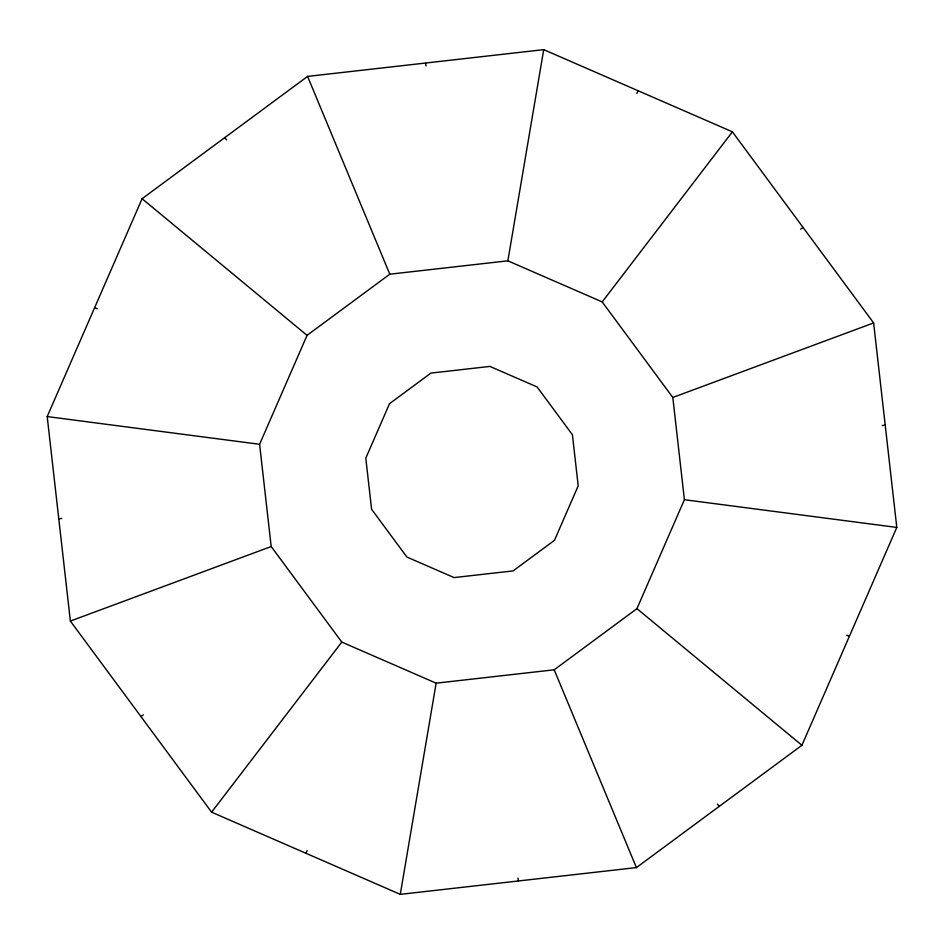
<?xml version="1.0" encoding="UTF-8"?>
<svg xmlns="http://www.w3.org/2000/svg" width="944" height="944" viewBox="0 0 944 944"><rect width="100%" height="100%" fill="white"/><g stroke="black" fill="none" stroke-linecap="round" stroke-linejoin="round"><path stroke-width="1.42" d="M400.28 894.357L636.409 867.595L801.916 745.288L896.8 527.425L873.625 322.931L732.391 131.818L543.72 49.643L307.591 76.405L142.084 198.712L47.2 416.575L70.375 621.069L211.609 812.182L400.28 894.357L436.14 683.173L554.199 669.803L636.952 608.644L684.4 499.706L672.812 397.471L602.201 301.915L507.86 260.827L389.801 274.197L307.048 335.356L259.6 444.294L271.188 546.529L341.799 642.085L436.14 683.173M507.86 260.827L543.72 49.643M305.939 853.27L307.119 850.568M636.881 93.432L638.061 90.73M211.609 812.182L341.799 642.085M602.201 301.915L732.391 131.818M140.986 716.626L143.358 714.879M800.642 229.121L803.014 227.374M70.375 621.069L271.188 546.529M672.812 397.471L873.625 322.931M58.788 518.822L61.714 518.492M882.286 425.508L885.212 425.178M47.2 416.575L259.6 444.294M684.4 499.706L896.8 527.425M94.648 307.65L97.338 308.818M846.662 635.182L849.352 636.35M142.084 198.712L307.048 335.356M636.952 608.644L801.916 745.288M224.837 137.553L226.595 139.924M717.405 804.076L719.163 806.447M307.591 76.405L389.801 274.197M554.199 669.803L636.409 867.595M425.661 63.024L425.992 65.95M518.008 878.05L518.339 880.976M389.518 403.678L365.8 458.147L371.594 509.264L406.899 557.043L454.076 577.586L513.099 570.896L554.482 540.322L578.2 485.853L572.406 434.736L537.101 386.957L489.924 366.414L430.901 373.104L389.518 403.678"/></g></svg>
